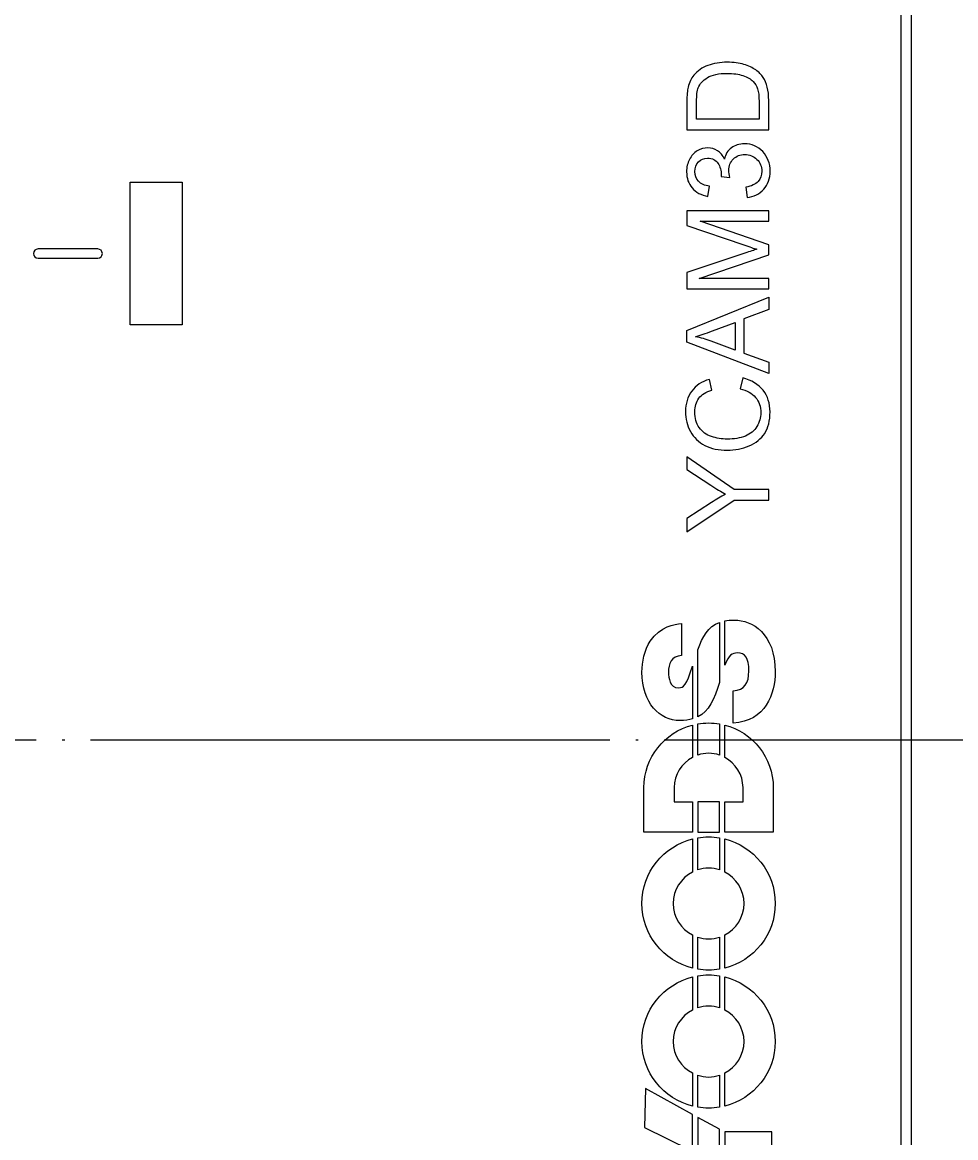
# Model space of a CAD drawing. Extents: x -1322 to 1276, y -2014 to -230.
# Drawn here: x 726.36 to 762.32, y -496.89 to -453.91 of the extents above; entities that cross this region are included whole.
import ezdxf

# ---------------------------------------------------------------- set-up
doc = ezdxf.new("R2010")
doc.units = 0
doc.header["$MEASUREMENT"] = 0
doc.linetypes.add('BORDER', pattern=[22, 20, -1, 0, -1])
doc.linetypes.add('CENTER', pattern=[50.8, 31.75, -6.35, 6.35, -6.35])
doc.layers.get('0').update_dxf_attribs({"linetype": 'CONTINUOUS'})
doc.layers.get('Defpoints').update_dxf_attribs({"linetype": 'CONTINUOUS'})
for name, color, linetype, lineweight in [('02 Basic thin', 3, 'CONTINUOUS', 15), ('05 Center', 3, 'CENTER', 15), ('07 Dimension', 4, 'CONTINUOUS', 15)]:
    doc.layers.add(name, color=color, linetype=linetype, lineweight=lineweight)
doc.layers.add('____1', color=7, linetype='CONTINUOUS')
doc.styles.add('TOKURA STANDARD', font='simplex.shx', dxfattribs={"width": 0.9, "bigfont": 'extfont.shx'})
doc.dimstyles.new('TOKURA_JIS', dxfattribs={"dimtxt": 3, "dimasz": 2, "dimexe": 1, "dimexo": 1, "dimgap": 2, "dimtad": 1, "dimdsep": 46, "dimtxsty": 'TOKURA STANDARD', "dimblk": 'OPEN30', "dimblk1": 'OPEN30', "dimblk2": 'OPEN30', "dimcen": 0, "dimclrd": 3, "dimclre": 3, "dimclrt": 3, "dimazin": 2, "dimtp": 0.1, "dimtm": 0.1, "dimtfac": 0.71, "dimtmove": 0, "dimatfit": 3, "dimldrblk": 'OPEN30', "dimfxl": 1, "dimlwd": 15, "dimlwe": 15, "dimarcsym": 0})

# ---------------------------------------------------------------- blocks, each defined once
blk = doc.blocks.new('CLUMP11')
at = {"layer": '____1', "color": 4, "lineweight": 5, "true_color": 0x00ffff}
blk.add_open_spline([(1994.986, 2385.32), (1994.986, 2385.222), (1994.907, 2385.143), (1994.809, 2385.143), (1994.809, 2385.143), (1992.51, 2385.143), (1992.51, 2385.143), (1992.412, 2385.143), (1992.333, 2385.222), (1992.333, 2385.32), (1992.333, 2385.417), (1992.412, 2385.496), (1992.51, 2385.496), (1992.51, 2385.496), (1994.809, 2385.496), (1994.809, 2385.496), (1994.907, 2385.496), (1994.986, 2385.417), (1994.986, 2385.32)], degree=3, knots=[0, 0, 0, 0, 0.166667, 0.166667, 0.166667, 0.333333, 0.333333, 0.333333, 0.5, 0.5, 0.5, 0.666667, 0.666667, 0.666667, 0.833333, 0.833333, 0.833333, 1, 1, 1, 1], dxfattribs=at)
blk = doc.blocks.new('CLUMP10')
at = {"layer": '____1', "color": 4, "lineweight": 5, "true_color": 0x00ffff}
blk.add_blockref('CLUMP11', (0, 0), dxfattribs=at)
blk = doc.blocks.new('CLUMP24')
at = {"layer": '____1', "color": 4, "lineweight": 5, "true_color": 0x00ffff}
for p, q in [((1996.063, 2388.07), (1998.063, 2388.07)), ((1996.063, 2382.57), (1996.063, 2388.07)), ((1998.063, 2388.07), (1998.063, 2382.57)), ((1998.063, 2382.57), (1996.063, 2382.57))]:
    blk.add_line(p, q, dxfattribs=at)
blk = doc.blocks.new('CLUMP23')
at = {"layer": '____1', "color": 4, "lineweight": 5, "true_color": 0x00ffff}
blk.add_blockref('CLUMP24', (0, 0), dxfattribs=at)
blk = doc.blocks.new('CLUMP22')
at = {"layer": '____1', "color": 4, "lineweight": 5, "true_color": 0x00ffff}
blk.add_blockref('CLUMP23', (0, 0), dxfattribs=at)
blk = doc.blocks.new('CLUMP27')
at = {"layer": '____1', "color": 4, "lineweight": 5, "true_color": 0x00ffff}
for p, q in [((2017.508, 2382.352), (2020.659, 2383.641)), ((2020.659, 2383.641), (2020.659, 2383.166)), ((2020.659, 2383.166), (2019.704, 2382.798)), ((2019.704, 2382.798), (2019.704, 2381.481)), ((2017.508, 2381.902), (2017.508, 2382.352)), ((2020.659, 2380.693), (2017.508, 2381.902)), ((2019.704, 2381.481), (2020.659, 2381.135)), ((2020.659, 2381.135), (2020.659, 2380.693))]:
    blk.add_line(p, q, dxfattribs=at)
blk = doc.blocks.new('CLUMP26')
at = {"layer": '____1', "color": 4, "lineweight": 5, "true_color": 0x00ffff}
for points, knots in [([(2020.659, 2390.087), (2020.659, 2390.087), (2017.508, 2390.087), (2017.508, 2390.087), (2017.508, 2390.087), (2017.508, 2391.173), (2017.508, 2391.173), (2017.508, 2391.418), (2017.523, 2391.605), (2017.553, 2391.734), (2017.595, 2391.914), (2017.67, 2392.068), (2017.779, 2392.196), (2017.919, 2392.362), (2018.099, 2392.486), (2018.317, 2392.569), (2018.536, 2392.651), (2018.785, 2392.692), (2019.066, 2392.692), (2019.305, 2392.692), (2019.518, 2392.664), (2019.702, 2392.609), (2019.887, 2392.552), (2020.04, 2392.481), (2020.161, 2392.394), (2020.282, 2392.306), (2020.377, 2392.21), (2020.447, 2392.107), (2020.516, 2392.003), (2020.569, 2391.878), (2020.605, 2391.731), (2020.641, 2391.584), (2020.659, 2391.415), (2020.659, 2391.224), (2020.659, 2391.224), (2020.659, 2390.087), (2020.659, 2390.087)], [0, 0, 0, 0, 0.083333, 0.083333, 0.083333, 0.166667, 0.166667, 0.166667, 0.25, 0.25, 0.25, 0.333333, 0.333333, 0.333333, 0.416667, 0.416667, 0.416667, 0.5, 0.5, 0.5, 0.583333, 0.583333, 0.583333, 0.666667, 0.666667, 0.666667, 0.75, 0.75, 0.75, 0.833333, 0.833333, 0.833333, 0.916667, 0.916667, 0.916667, 1, 1, 1, 1]), ([(2020.287, 2390.504), (2020.287, 2390.504), (2020.287, 2391.177), (2020.287, 2391.177), (2020.287, 2391.385), (2020.268, 2391.548), (2020.229, 2391.666), (2020.19, 2391.784), (2020.136, 2391.878), (2020.065, 2391.949), (2019.966, 2392.048), (2019.834, 2392.125), (2019.667, 2392.18), (2019.5, 2392.235), (2019.297, 2392.262), (2019.06, 2392.262), (2018.73, 2392.262), (2018.477, 2392.208), (2018.3, 2392.1), (2018.123, 2391.992), (2018.004, 2391.86), (2017.944, 2391.706), (2017.901, 2391.594), (2017.88, 2391.415), (2017.88, 2391.166), (2017.88, 2391.166), (2017.88, 2390.504), (2017.88, 2390.504), (2017.88, 2390.504), (2020.287, 2390.504), (2020.287, 2390.504)], [0, 0, 0, 0, 0.1, 0.1, 0.1, 0.2, 0.2, 0.2, 0.3, 0.3, 0.3, 0.4, 0.4, 0.4, 0.5, 0.5, 0.5, 0.6, 0.6, 0.6, 0.7, 0.7, 0.7, 0.8, 0.8, 0.8, 0.9, 0.9, 0.9, 1, 1, 1, 1]), ([(2019.827, 2387.485), (2019.827, 2387.485), (2019.775, 2387.872), (2019.775, 2387.872), (2019.995, 2387.916), (2020.152, 2387.992), (2020.249, 2388.099), (2020.346, 2388.206), (2020.394, 2388.336), (2020.394, 2388.489), (2020.394, 2388.671), (2020.331, 2388.824), (2020.205, 2388.95), (2020.079, 2389.075), (2019.923, 2389.138), (2019.737, 2389.138), (2019.559, 2389.138), (2019.412, 2389.08), (2019.297, 2388.964), (2019.182, 2388.848), (2019.124, 2388.7), (2019.124, 2388.521), (2019.124, 2388.448), (2019.139, 2388.357), (2019.167, 2388.248), (2019.167, 2388.248), (2018.827, 2388.291), (2018.827, 2388.291), (2018.831, 2388.317), (2018.832, 2388.338), (2018.832, 2388.354), (2018.832, 2388.518), (2018.789, 2388.667), (2018.703, 2388.798), (2018.617, 2388.93), (2018.485, 2388.996), (2018.306, 2388.996), (2018.164, 2388.996), (2018.046, 2388.948), (2017.953, 2388.852), (2017.86, 2388.756), (2017.813, 2388.632), (2017.813, 2388.48), (2017.813, 2388.33), (2017.861, 2388.204), (2017.955, 2388.104), (2018.05, 2388.004), (2018.191, 2387.939), (2018.381, 2387.911), (2018.381, 2387.911), (2018.312, 2387.524), (2018.312, 2387.524), (2018.053, 2387.571), (2017.852, 2387.679), (2017.709, 2387.846), (2017.567, 2388.014), (2017.495, 2388.222), (2017.495, 2388.472), (2017.495, 2388.644), (2017.532, 2388.802), (2017.606, 2388.946), (2017.68, 2389.091), (2017.78, 2389.202), (2017.908, 2389.279), (2018.035, 2389.355), (2018.171, 2389.394), (2018.314, 2389.394), (2018.45, 2389.394), (2018.574, 2389.357), (2018.686, 2389.284), (2018.797, 2389.211), (2018.886, 2389.103), (2018.952, 2388.96), (2018.995, 2389.146), (2019.084, 2389.29), (2019.22, 2389.394), (2019.355, 2389.497), (2019.525, 2389.548), (2019.728, 2389.548), (2020.003, 2389.548), (2020.236, 2389.448), (2020.427, 2389.248), (2020.619, 2389.047), (2020.714, 2388.793), (2020.714, 2388.487), (2020.714, 2388.21), (2020.632, 2387.98), (2020.467, 2387.798), (2020.303, 2387.615), (2020.089, 2387.511), (2019.827, 2387.485)], [0, 0, 0, 0, 0.033333, 0.033333, 0.033333, 0.066667, 0.066667, 0.066667, 0.1, 0.1, 0.1, 0.133333, 0.133333, 0.133333, 0.166667, 0.166667, 0.166667, 0.2, 0.2, 0.2, 0.233333, 0.233333, 0.233333, 0.266667, 0.266667, 0.266667, 0.3, 0.3, 0.3, 0.333333, 0.333333, 0.333333, 0.366667, 0.366667, 0.366667, 0.4, 0.4, 0.4, 0.433333, 0.433333, 0.433333, 0.466667, 0.466667, 0.466667, 0.5, 0.5, 0.5, 0.533333, 0.533333, 0.533333, 0.566667, 0.566667, 0.566667, 0.6, 0.6, 0.6, 0.633333, 0.633333, 0.633333, 0.666667, 0.666667, 0.666667, 0.7, 0.7, 0.7, 0.733333, 0.733333, 0.733333, 0.766667, 0.766667, 0.766667, 0.8, 0.8, 0.8, 0.833333, 0.833333, 0.833333, 0.866667, 0.866667, 0.866667, 0.9, 0.9, 0.9, 0.933333, 0.933333, 0.933333, 0.966667, 0.966667, 0.966667, 1, 1, 1, 1]), ([(2020.659, 2383.961), (2020.659, 2383.961), (2017.508, 2383.961), (2017.508, 2383.961), (2017.508, 2383.961), (2017.508, 2384.588), (2017.508, 2384.588), (2017.508, 2384.588), (2019.739, 2385.334), (2019.739, 2385.334), (2019.946, 2385.403), (2020.102, 2385.453), (2020.205, 2385.485), (2020.09, 2385.521), (2019.922, 2385.576), (2019.7, 2385.652), (2019.7, 2385.652), (2017.508, 2386.407), (2017.508, 2386.407), (2017.508, 2386.407), (2017.508, 2386.968), (2017.508, 2386.968), (2017.508, 2386.968), (2020.659, 2386.968), (2020.659, 2386.968), (2020.659, 2386.968), (2020.659, 2386.566), (2020.659, 2386.566), (2020.659, 2386.566), (2018.022, 2386.566), (2018.022, 2386.566), (2018.022, 2386.566), (2020.659, 2385.65), (2020.659, 2385.65), (2020.659, 2385.65), (2020.659, 2385.274), (2020.659, 2385.274), (2020.659, 2385.274), (2017.977, 2384.363), (2017.977, 2384.363), (2017.977, 2384.363), (2020.659, 2384.363), (2020.659, 2384.363), (2020.659, 2384.363), (2020.659, 2383.961), (2020.659, 2383.961)], [0, 0, 0, 0, 0.066667, 0.066667, 0.066667, 0.133333, 0.133333, 0.133333, 0.2, 0.2, 0.2, 0.266667, 0.266667, 0.266667, 0.333333, 0.333333, 0.333333, 0.4, 0.4, 0.4, 0.466667, 0.466667, 0.466667, 0.533333, 0.533333, 0.533333, 0.6, 0.6, 0.6, 0.666667, 0.666667, 0.666667, 0.733333, 0.733333, 0.733333, 0.8, 0.8, 0.8, 0.866667, 0.866667, 0.866667, 0.933333, 0.933333, 0.933333, 1, 1, 1, 1]), ([(2019.365, 2381.602), (2019.365, 2381.602), (2019.365, 2382.669), (2019.365, 2382.669), (2019.365, 2382.669), (2018.492, 2382.341), (2018.492, 2382.341), (2018.227, 2382.24), (2018.01, 2382.166), (2017.839, 2382.117), (2018.041, 2382.077), (2018.242, 2382.02), (2018.441, 2381.947), (2018.441, 2381.947), (2019.365, 2381.602), (2019.365, 2381.602)], [0, 0, 0, 0, 0.2, 0.2, 0.2, 0.4, 0.4, 0.4, 0.6, 0.6, 0.6, 0.8, 0.8, 0.8, 1, 1, 1, 1]), ([(2019.554, 2380.108), (2019.554, 2380.108), (2019.659, 2380.525), (2019.659, 2380.525), (2020.002, 2380.437), (2020.263, 2380.28), (2020.443, 2380.053), (2020.622, 2379.826), (2020.712, 2379.548), (2020.712, 2379.22), (2020.712, 2378.881), (2020.643, 2378.605), (2020.505, 2378.392), (2020.367, 2378.179), (2020.167, 2378.017), (2019.904, 2377.906), (2019.642, 2377.795), (2019.36, 2377.74), (2019.06, 2377.74), (2018.732, 2377.74), (2018.445, 2377.802), (2018.201, 2377.928), (2017.957, 2378.053), (2017.772, 2378.232), (2017.645, 2378.463), (2017.518, 2378.695), (2017.455, 2378.949), (2017.455, 2379.227), (2017.455, 2379.542), (2017.535, 2379.807), (2017.695, 2380.022), (2017.856, 2380.237), (2018.081, 2380.387), (2018.372, 2380.471), (2018.372, 2380.471), (2018.469, 2380.061), (2018.469, 2380.061), (2018.24, 2379.988), (2018.073, 2379.882), (2017.968, 2379.743), (2017.864, 2379.604), (2017.811, 2379.429), (2017.811, 2379.218), (2017.811, 2378.976), (2017.869, 2378.774), (2017.985, 2378.611), (2018.101, 2378.449), (2018.257, 2378.334), (2018.453, 2378.268), (2018.648, 2378.203), (2018.85, 2378.17), (2019.058, 2378.17), (2019.326, 2378.17), (2019.559, 2378.209), (2019.759, 2378.287), (2019.959, 2378.365), (2020.108, 2378.486), (2020.207, 2378.651), (2020.306, 2378.816), (2020.355, 2378.994), (2020.355, 2379.186), (2020.355, 2379.419), (2020.288, 2379.617), (2020.153, 2379.779), (2020.019, 2379.941), (2019.819, 2380.051), (2019.554, 2380.108)], [0, 0, 0, 0, 0.045455, 0.045455, 0.045455, 0.090909, 0.090909, 0.090909, 0.136364, 0.136364, 0.136364, 0.181818, 0.181818, 0.181818, 0.227273, 0.227273, 0.227273, 0.272727, 0.272727, 0.272727, 0.318182, 0.318182, 0.318182, 0.363636, 0.363636, 0.363636, 0.409091, 0.409091, 0.409091, 0.454545, 0.454545, 0.454545, 0.5, 0.5, 0.5, 0.545455, 0.545455, 0.545455, 0.590909, 0.590909, 0.590909, 0.636364, 0.636364, 0.636364, 0.681818, 0.681818, 0.681818, 0.727273, 0.727273, 0.727273, 0.772727, 0.772727, 0.772727, 0.818182, 0.818182, 0.818182, 0.863636, 0.863636, 0.863636, 0.909091, 0.909091, 0.909091, 0.954545, 0.954545, 0.954545, 1, 1, 1, 1]), ([(2020.659, 2375.812), (2020.659, 2375.812), (2019.324, 2375.812), (2019.324, 2375.812), (2019.324, 2375.812), (2017.508, 2374.598), (2017.508, 2374.598), (2017.508, 2374.598), (2017.508, 2375.105), (2017.508, 2375.105), (2017.508, 2375.105), (2018.458, 2375.726), (2018.458, 2375.726), (2018.636, 2375.841), (2018.813, 2375.947), (2018.991, 2376.047), (2018.826, 2376.141), (2018.641, 2376.255), (2018.434, 2376.39), (2018.434, 2376.39), (2017.508, 2377.001), (2017.508, 2377.001), (2017.508, 2377.001), (2017.508, 2377.486), (2017.508, 2377.486), (2017.508, 2377.486), (2019.324, 2376.229), (2019.324, 2376.229), (2019.324, 2376.229), (2020.659, 2376.229), (2020.659, 2376.229), (2020.659, 2376.229), (2020.659, 2375.812), (2020.659, 2375.812)], [0, 0, 0, 0, 0.090909, 0.090909, 0.090909, 0.181818, 0.181818, 0.181818, 0.272727, 0.272727, 0.272727, 0.363636, 0.363636, 0.363636, 0.454545, 0.454545, 0.454545, 0.545455, 0.545455, 0.545455, 0.636364, 0.636364, 0.636364, 0.727273, 0.727273, 0.727273, 0.818182, 0.818182, 0.818182, 0.909091, 0.909091, 0.909091, 1, 1, 1, 1])]:
    blk.add_open_spline(points, degree=3, knots=knots, dxfattribs=at)
blk.add_blockref('CLUMP27', (0, 0), dxfattribs=at)
blk = doc.blocks.new('CLUMP25')
at = {"layer": '____1', "color": 4, "lineweight": 5, "true_color": 0x00ffff}
blk.add_blockref('CLUMP26', (0, 0), dxfattribs=at)
blk = doc.blocks.new('CLUMP49')
at = {"layer": '____1', "color": 4, "lineweight": 5, "true_color": 0x00ffff}
for p, q in [((2015.914, 2353.14), (2015.872, 2351.637)), ((2017.723, 2352.146), (2015.914, 2353.14)), ((2017.723, 2349.42), (2017.723, 2352.146)), ((2015.872, 2351.637), (2017.614, 2350.78)), ((2017.614, 2350.78), (2015.872, 2349.944)), ((2015.872, 2349.944), (2015.914, 2348.427)), ((2015.914, 2348.427), (2017.723, 2349.42))]:
    blk.add_line(p, q, dxfattribs=at)
blk = doc.blocks.new('CLUMP50')
at = {"layer": '____1', "color": 4, "lineweight": 5, "true_color": 0x00ffff}
for p, q in [((2020.774, 2351.48), (2018.965, 2351.48)), ((2018.965, 2351.48), (2018.965, 2350.087)), ((2020.774, 2350.087), (2020.774, 2351.48)), ((2018.965, 2350.087), (2020.774, 2350.087))]:
    blk.add_line(p, q, dxfattribs=at)
blk = doc.blocks.new('CLUMP51')
at = {"layer": '____1', "color": 4, "lineweight": 5, "true_color": 0x00ffff}
for p, q in [((2018.758, 2351.578), (2017.929, 2352.032)), ((2017.929, 2352.032), (2017.929, 2349.535)), ((2018.758, 2349.989), (2018.758, 2351.578)), ((2017.929, 2349.535), (2018.758, 2349.989))]:
    blk.add_line(p, q, dxfattribs=at)
blk = doc.blocks.new('CLUMP52')
at = {"layer": '____1', "color": 4, "lineweight": 5, "true_color": 0x00ffff}
for p, q in [((2018.758, 2364.19), (2017.929, 2364.19)), ((2017.929, 2364.19), (2017.929, 2363.025)), ((2018.758, 2363.025), (2018.758, 2364.19)), ((2017.929, 2363.025), (2018.758, 2363.025))]:
    blk.add_line(p, q, dxfattribs=at)
blk = doc.blocks.new('CLUMP48')
at = {"layer": '____1', "color": 4, "lineweight": 5, "true_color": 0x00ffff}
for points, knots in [([(2017.723, 2369.416), (2017.482, 2368.667), (2017.384, 2368.587), (2017.187, 2368.587), (2016.841, 2368.587), (2016.799, 2368.969), (2016.799, 2369.181), (2016.799, 2369.526), (2016.902, 2369.792), (2017.302, 2369.829), (2017.302, 2369.829), (2017.302, 2371.07), (2017.302, 2371.07), (2017.029, 2371.033), (2016.484, 2370.96), (2016.097, 2370.386), (2015.874, 2370.053), (2015.777, 2369.58), (2015.777, 2369.187), (2015.777, 2367.988), (2016.467, 2367.322), (2017.242, 2367.322), (2017.427, 2367.322), (2017.582, 2367.349), (2017.723, 2367.39), (2017.723, 2367.39), (2017.723, 2369.416), (2017.723, 2369.416)], [0, 0, 0, 0, 0.111111, 0.111111, 0.111111, 0.222222, 0.222222, 0.222222, 0.333333, 0.333333, 0.333333, 0.444444, 0.444444, 0.444444, 0.555556, 0.555556, 0.555556, 0.666667, 0.666667, 0.666667, 0.777778, 0.777778, 0.777778, 0.888889, 0.888889, 0.888889, 1, 1, 1, 1]), ([(2017.929, 2370.051), (2017.929, 2370.051), (2017.929, 2367.468), (2017.929, 2367.468), (2018.353, 2367.682), (2018.565, 2368.135), (2018.758, 2368.791), (2018.758, 2368.791), (2018.758, 2371.104), (2018.758, 2371.104), (2018.323, 2370.939), (2018.113, 2370.566), (2017.929, 2370.051)], [0, 0, 0, 0, 0.25, 0.25, 0.25, 0.5, 0.5, 0.5, 0.75, 0.75, 0.75, 1, 1, 1, 1]), ([(2018.965, 2369.457), (2019.119, 2369.856), (2019.258, 2369.931), (2019.445, 2369.931), (2019.755, 2369.931), (2019.894, 2369.737), (2019.894, 2369.235), (2019.894, 2368.751), (2019.73, 2368.515), (2019.288, 2368.467), (2019.288, 2368.467), (2019.288, 2367.225), (2019.288, 2367.225), (2020.536, 2367.297), (2020.911, 2368.345), (2020.911, 2369.205), (2020.911, 2370.689), (2020.015, 2371.197), (2019.337, 2371.197), (2019.199, 2371.197), (2019.076, 2371.185), (2018.965, 2371.163), (2018.965, 2371.163), (2018.965, 2369.457), (2018.965, 2369.457)], [0, 0, 0, 0, 0.125, 0.125, 0.125, 0.25, 0.25, 0.25, 0.375, 0.375, 0.375, 0.5, 0.5, 0.5, 0.625, 0.625, 0.625, 0.75, 0.75, 0.75, 0.875, 0.875, 0.875, 1, 1, 1, 1]), ([(2015.852, 2364.739), (2015.852, 2364.739), (2015.852, 2363.025), (2015.852, 2363.025), (2015.852, 2363.025), (2017.723, 2363.025), (2017.723, 2363.025), (2017.723, 2363.025), (2017.723, 2364.19), (2017.723, 2364.19), (2017.723, 2364.19), (2017.017, 2364.19), (2017.017, 2364.19), (2017.017, 2364.19), (2017.017, 2364.739), (2017.017, 2364.739), (2017.017, 2365.247), (2017.305, 2365.682), (2017.723, 2365.905), (2017.723, 2365.905), (2017.723, 2367.151), (2017.723, 2367.151), (2016.647, 2366.874), (2015.852, 2365.902), (2015.852, 2364.739)], [0, 0, 0, 0, 0.125, 0.125, 0.125, 0.25, 0.25, 0.25, 0.375, 0.375, 0.375, 0.5, 0.5, 0.5, 0.625, 0.625, 0.625, 0.75, 0.75, 0.75, 0.875, 0.875, 0.875, 1, 1, 1, 1]), ([(2017.929, 2365.994), (2018.06, 2366.037), (2018.198, 2366.066), (2018.344, 2366.066), (2018.489, 2366.066), (2018.627, 2366.037), (2018.758, 2365.994), (2018.758, 2365.994), (2018.758, 2367.195), (2018.758, 2367.195), (2018.623, 2367.217), (2018.486, 2367.231), (2018.344, 2367.231), (2018.203, 2367.231), (2018.065, 2367.217), (2017.929, 2367.195), (2017.929, 2367.195), (2017.929, 2365.994), (2017.929, 2365.994)], [0, 0, 0, 0, 0.166667, 0.166667, 0.166667, 0.333333, 0.333333, 0.333333, 0.5, 0.5, 0.5, 0.666667, 0.666667, 0.666667, 0.833333, 0.833333, 0.833333, 1, 1, 1, 1]), ([(2019.669, 2364.739), (2019.669, 2364.739), (2019.669, 2364.19), (2019.669, 2364.19), (2019.669, 2364.19), (2018.965, 2364.19), (2018.965, 2364.19), (2018.965, 2364.19), (2018.965, 2363.025), (2018.965, 2363.025), (2018.965, 2363.025), (2020.835, 2363.025), (2020.835, 2363.025), (2020.835, 2363.025), (2020.835, 2364.739), (2020.835, 2364.739), (2020.835, 2365.902), (2020.039, 2366.874), (2018.965, 2367.151), (2018.965, 2367.151), (2018.965, 2365.904), (2018.965, 2365.904), (2019.382, 2365.682), (2019.669, 2365.246), (2019.669, 2364.739)], [0, 0, 0, 0, 0.125, 0.125, 0.125, 0.25, 0.25, 0.25, 0.375, 0.375, 0.375, 0.5, 0.5, 0.5, 0.625, 0.625, 0.625, 0.75, 0.75, 0.75, 0.875, 0.875, 0.875, 1, 1, 1, 1]), ([(2015.777, 2360.274), (2015.777, 2359.071), (2016.606, 2358.064), (2017.723, 2357.785), (2017.723, 2357.785), (2017.723, 2359.063), (2017.723, 2359.063), (2017.282, 2359.29), (2016.977, 2359.744), (2016.977, 2360.274), (2016.977, 2360.803), (2017.282, 2361.258), (2017.723, 2361.484), (2017.723, 2361.484), (2017.723, 2362.762), (2017.723, 2362.762), (2016.606, 2362.484), (2015.777, 2361.477), (2015.777, 2360.274)], [0, 0, 0, 0, 0.166667, 0.166667, 0.166667, 0.333333, 0.333333, 0.333333, 0.5, 0.5, 0.5, 0.666667, 0.666667, 0.666667, 0.833333, 0.833333, 0.833333, 1, 1, 1, 1]), ([(2017.929, 2361.569), (2018.061, 2361.611), (2018.198, 2361.64), (2018.344, 2361.64), (2018.489, 2361.64), (2018.627, 2361.611), (2018.758, 2361.569), (2018.758, 2361.569), (2018.758, 2362.804), (2018.758, 2362.804), (2018.623, 2362.826), (2018.485, 2362.841), (2018.344, 2362.841), (2018.203, 2362.841), (2018.065, 2362.826), (2017.929, 2362.804), (2017.929, 2362.804), (2017.929, 2361.569), (2017.929, 2361.569)], [0, 0, 0, 0, 0.166667, 0.166667, 0.166667, 0.333333, 0.333333, 0.333333, 0.5, 0.5, 0.5, 0.666667, 0.666667, 0.666667, 0.833333, 0.833333, 0.833333, 1, 1, 1, 1]), ([(2019.71, 2360.274), (2019.71, 2359.744), (2019.405, 2359.29), (2018.965, 2359.064), (2018.965, 2359.064), (2018.965, 2357.785), (2018.965, 2357.785), (2020.082, 2358.064), (2020.911, 2359.071), (2020.911, 2360.274), (2020.911, 2361.477), (2020.082, 2362.484), (2018.965, 2362.762), (2018.965, 2362.762), (2018.965, 2361.484), (2018.965, 2361.484), (2019.405, 2361.258), (2019.71, 2360.803), (2019.71, 2360.274)], [0, 0, 0, 0, 0.166667, 0.166667, 0.166667, 0.333333, 0.333333, 0.333333, 0.5, 0.5, 0.5, 0.666667, 0.666667, 0.666667, 0.833333, 0.833333, 0.833333, 1, 1, 1, 1]), ([(2017.929, 2357.743), (2018.065, 2357.721), (2018.203, 2357.706), (2018.344, 2357.706), (2018.485, 2357.706), (2018.623, 2357.721), (2018.758, 2357.743), (2018.758, 2357.743), (2018.758, 2358.978), (2018.758, 2358.978), (2018.627, 2358.936), (2018.489, 2358.907), (2018.344, 2358.907), (2018.198, 2358.907), (2018.061, 2358.936), (2017.929, 2358.978), (2017.929, 2358.978), (2017.929, 2357.743), (2017.929, 2357.743)], [0, 0, 0, 0, 0.166667, 0.166667, 0.166667, 0.333333, 0.333333, 0.333333, 0.5, 0.5, 0.5, 0.666667, 0.666667, 0.666667, 0.833333, 0.833333, 0.833333, 1, 1, 1, 1]), ([(2017.929, 2356.251), (2018.061, 2356.293), (2018.198, 2356.321), (2018.344, 2356.321), (2018.489, 2356.321), (2018.627, 2356.293), (2018.758, 2356.251), (2018.758, 2356.251), (2018.758, 2357.487), (2018.758, 2357.487), (2018.623, 2357.509), (2018.485, 2357.522), (2018.344, 2357.522), (2018.203, 2357.522), (2018.065, 2357.509), (2017.929, 2357.487), (2017.929, 2357.487), (2017.929, 2356.251), (2017.929, 2356.251)], [0, 0, 0, 0, 0.166667, 0.166667, 0.166667, 0.333333, 0.333333, 0.333333, 0.5, 0.5, 0.5, 0.666667, 0.666667, 0.666667, 0.833333, 0.833333, 0.833333, 1, 1, 1, 1]), ([(2015.777, 2354.955), (2015.777, 2353.751), (2016.606, 2352.744), (2017.723, 2352.466), (2017.723, 2352.466), (2017.723, 2353.744), (2017.723, 2353.744), (2017.282, 2353.97), (2016.977, 2354.425), (2016.977, 2354.955), (2016.977, 2355.485), (2017.282, 2355.939), (2017.723, 2356.166), (2017.723, 2356.166), (2017.723, 2357.444), (2017.723, 2357.444), (2016.606, 2357.166), (2015.777, 2356.159), (2015.777, 2354.955)], [0, 0, 0, 0, 0.166667, 0.166667, 0.166667, 0.333333, 0.333333, 0.333333, 0.5, 0.5, 0.5, 0.666667, 0.666667, 0.666667, 0.833333, 0.833333, 0.833333, 1, 1, 1, 1]), ([(2019.71, 2354.955), (2019.71, 2354.426), (2019.405, 2353.971), (2018.965, 2353.744), (2018.965, 2353.744), (2018.965, 2352.466), (2018.965, 2352.466), (2020.082, 2352.744), (2020.911, 2353.752), (2020.911, 2354.955), (2020.911, 2356.158), (2020.082, 2357.166), (2018.965, 2357.444), (2018.965, 2357.444), (2018.965, 2356.166), (2018.965, 2356.166), (2019.405, 2355.939), (2019.71, 2355.484), (2019.71, 2354.955)], [0, 0, 0, 0, 0.166667, 0.166667, 0.166667, 0.333333, 0.333333, 0.333333, 0.5, 0.5, 0.5, 0.666667, 0.666667, 0.666667, 0.833333, 0.833333, 0.833333, 1, 1, 1, 1]), ([(2017.929, 2352.424), (2018.065, 2352.402), (2018.203, 2352.387), (2018.344, 2352.387), (2018.485, 2352.387), (2018.623, 2352.402), (2018.758, 2352.424), (2018.758, 2352.424), (2018.758, 2353.659), (2018.758, 2353.659), (2018.627, 2353.617), (2018.489, 2353.588), (2018.344, 2353.588), (2018.198, 2353.588), (2018.061, 2353.617), (2017.929, 2353.659), (2017.929, 2353.659), (2017.929, 2352.424), (2017.929, 2352.424)], [0, 0, 0, 0, 0.166667, 0.166667, 0.166667, 0.333333, 0.333333, 0.333333, 0.5, 0.5, 0.5, 0.666667, 0.666667, 0.666667, 0.833333, 0.833333, 0.833333, 1, 1, 1, 1])]:
    blk.add_open_spline(points, degree=3, knots=knots, dxfattribs=at)
for name in ['CLUMP52', 'CLUMP49', 'CLUMP51', 'CLUMP50']:
    blk.add_blockref(name, (0, 0), dxfattribs=at)
blk = doc.blocks.new('CLUMP47')
at = {"layer": '____1', "color": 4, "lineweight": 5, "true_color": 0x00ffff}
blk.add_blockref('CLUMP48', (0, 0), dxfattribs=at)
blk = doc.blocks.new('CLUMP7')
at = {"layer": '____1', "color": 4, "lineweight": 5, "true_color": 0x00ffff}
for name in ['CLUMP25', 'CLUMP22', 'CLUMP10', 'CLUMP47']:
    blk.add_blockref(name, (0, 0), dxfattribs=at)
blk = doc.blocks.new('CLUMP65')
at = {"layer": '____1', "lineweight": 18}
blk.add_line((2025.763, 2326.297), (2025.763, 2406.843), dxfattribs=at)
blk = doc.blocks.new('CLUMP84')
at = {"layer": '____1', "lineweight": 18}
blk.add_line((2026.163, 2326.284), (2026.163, 2406.855), dxfattribs=at)
blk = doc.blocks.new('_Open30')
at = {"color": 0, "linetype": 'ByBlock', "lineweight": -2}
for p, q in [((-1, 0.268), (0, 0)), ((0, 0), (-1, -0.268)), ((0, 0), (-1, 0))]:
    blk.add_line(p, q, dxfattribs=at)
blk = doc.blocks.new('*D654')
at = {"layer": '07 Dimension', "linetype": 'Continuous', "lineweight": 15, "transparency": 16777216}
for p, q in [((694.618, -475.424), (694.618, -390.428)), ((815.118, -428.874), (815.118, -390.428)), ((696.618, -391.428), (813.118, -391.428))]:
    blk.add_line(p, q, dxfattribs=at)
at = {"layer": 'Defpoints', "color": 0, "linetype": 'Continuous', "transparency": 16777216}
for p in [(815.118, -391.428), (815.118, -429.874), (694.618, -476.424)]:
    blk.add_point(p, dxfattribs=at)
at = {"layer": '07 Dimension', "linetype": 'Continuous', "lineweight": 15, "transparency": 16777216, "xscale": 2, "yscale": 2, "zscale": 2, "rotation": 180}
blk.add_blockref('_Open30', (694.618, -391.428), dxfattribs=at)
at = {"layer": '07 Dimension', "linetype": 'Continuous', "lineweight": 15, "transparency": 16777216, "xscale": 2, "yscale": 2, "zscale": 2}
blk.add_blockref('_Open30', (815.118, -391.428), dxfattribs=at)
at = {"layer": '07 Dimension', "linetype": 'Continuous', "transparency": 16777216, "insert": (754.868, -387.928), "char_height": 3, "attachment_point": 5, "style": 'TOKURA STANDARD'}
blk.add_mtext('120.5', dxfattribs=at)

msp = doc.modelspace()

# ---------------------------------------------------------------- linework, layer by layer
at = {"layer": '05 Center', "linetype": 'BORDER', "lineweight": 5}
msp.add_line((1168.889, -481.574), (594.418, -481.574), dxfattribs=at)

# ---------------------------------------------------------------- block references
at = {"layer": '02 Basic thin', "lineweight": 18}
msp.add_blockref('CLUMP7', (-1265.545, -2848.143), dxfattribs=at)
at = {"layer": '____1', "lineweight": 18}
for name in ['CLUMP84', 'CLUMP65']:
    msp.add_blockref(name, (-1265.545, -2848.143), dxfattribs=at)

# ---------------------------------------------------------------- dimensions: what is measured, and where the dimension line sits
at = {"layer": '07 Dimension', "linetype": 'Continuous'}
dim = msp.add_linear_dim(base=(815.118, -391.428), p1=(694.618, -476.424), p2=(815.118, -429.874), dimstyle='TOKURA_JIS', override={"dimclrd": 256, "dimclre": 256, "dimclrt": 256}, dxfattribs=at)
dim.commit()
dim.dimension.update_dxf_attribs({"geometry": '*D654', "text_midpoint": (754.868, -387.928)})

doc.saveas('drawing.dxf')
